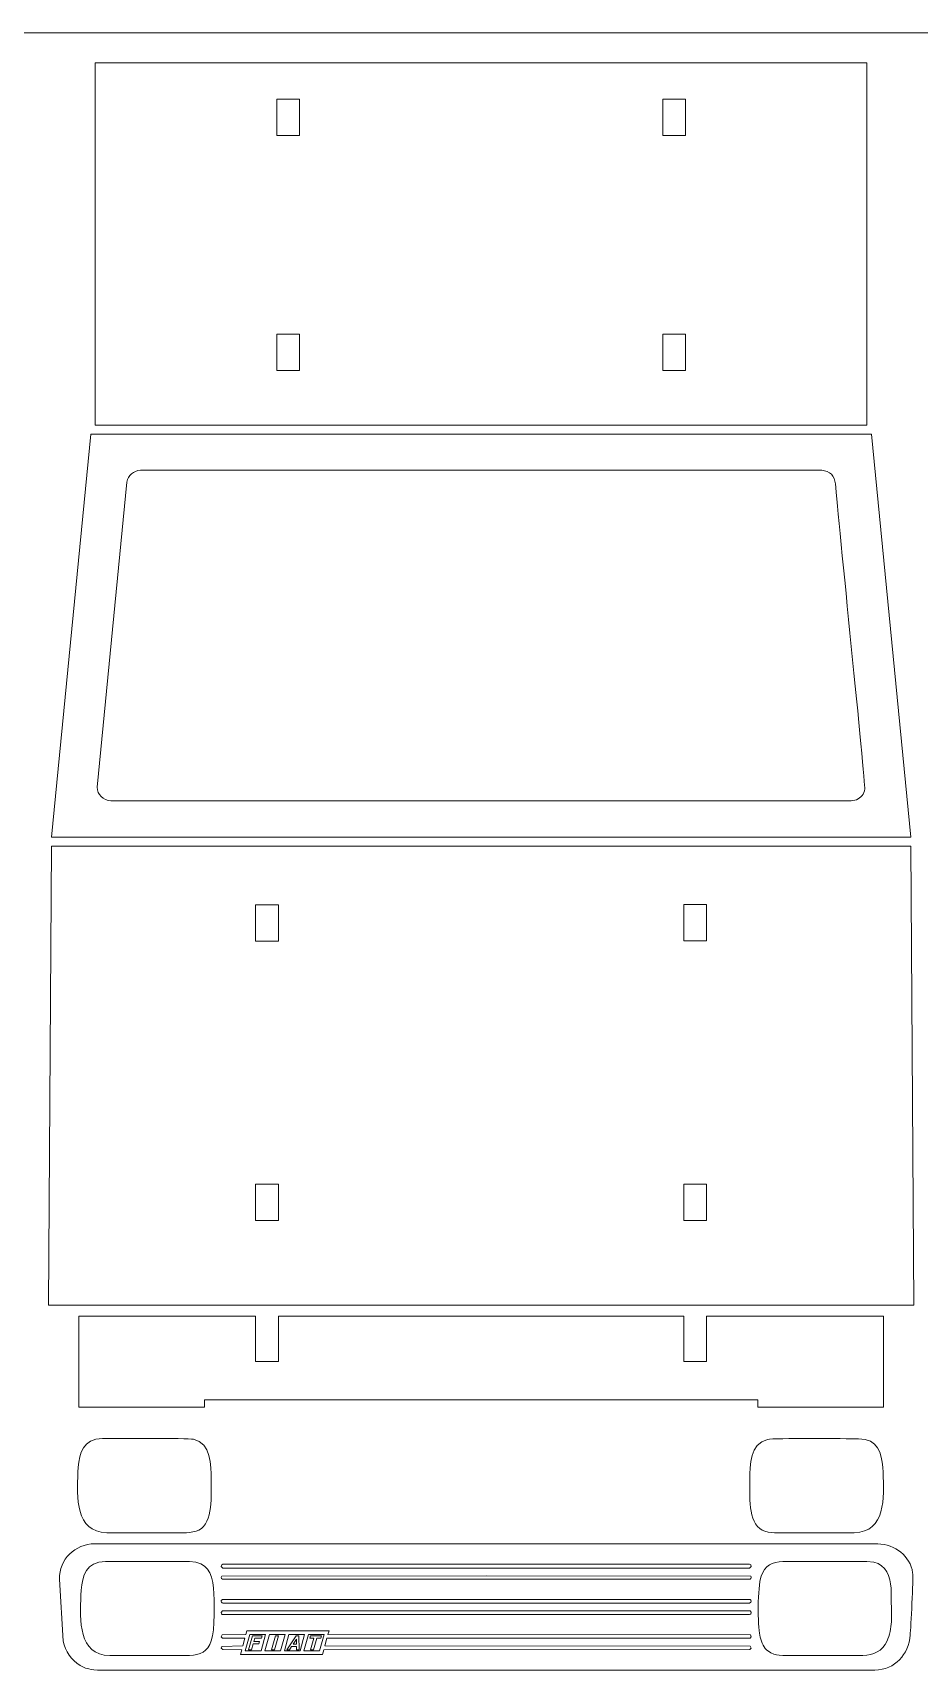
# Model space of a CAD drawing. Header units: centimetres. Extents: x 23.4 to 81.4, y 23.1 to 61.1.
# Drawn here: x 52.49 to 62.45, y 42.71 to 61.09 of the extents above; entities that cross this region are included whole.
import ezdxf

# ---------------------------------------------------------------- set-up
doc = ezdxf.new("R2010")
doc.units = ezdxf.units.CM
doc.header["$MEASUREMENT"] = 0
doc.layers.add('Camada 1', color=7, linetype='Continuous')

msp = doc.modelspace()

# ---------------------------------------------------------------- linework, layer by layer
at = {"layer": 'Camada 1', "color": 175, "lineweight": 20}
msp.add_open_spline([(23.37193, 61.09444), (23.37193, 61.09444), (81.37193, 61.09444), (81.37193, 61.09444)], degree=3, dxfattribs=at)
at = {"layer": 'Camada 1', "color": 114, "lineweight": 9}
for points, knots in [([(53.19332, 56.68896), (56.08277, 56.68896), (58.97222, 56.68896), (61.86167, 56.68896), (61.86167, 56.68896), (61.86167, 58.04475), (61.86167, 59.40052), (61.86167, 60.7563), (61.86167, 60.7563), (58.97222, 60.7563), (56.08277, 60.7563), (53.19332, 60.7563), (53.19332, 60.7563), (53.19332, 59.40052), (53.19332, 58.04475), (53.19332, 56.68896)], [0, 0, 0, 0, 0.2, 0.2, 0.2, 0.2, 0.4, 0.4, 0.4, 0.4, 0.6, 0.6, 0.6, 0.6, 1, 1, 1, 1]), ([(53.14301, 56.58882), (53.14301, 56.58882), (52.70181, 52.06239), (52.70181, 52.06239), (52.70181, 52.06239), (52.70181, 52.06239), (62.35377, 52.06239), (62.35377, 52.06239), (62.35377, 52.06239), (62.35377, 52.06239), (61.91256, 56.58882), (61.91256, 56.58882), (61.91256, 56.58882), (61.91256, 56.58882), (53.14301, 56.58882), (53.14301, 56.58882)], [0, 0, 0, 0, 0.2, 0.2, 0.2, 0.2, 0.4, 0.4, 0.4, 0.4, 0.6, 0.6, 0.6, 0.6, 1, 1, 1, 1]), ([(61.74426, 52.48136), (61.74426, 52.48136), (61.68544, 52.46966), (61.68544, 52.46966), (61.68544, 52.46966), (61.68544, 52.46966), (53.37014, 52.46966), (53.37014, 52.46966), (53.37014, 52.46966), (53.27825, 52.47568), (53.21511, 52.54135), (53.21642, 52.62338), (53.21642, 52.62338), (53.21642, 52.62338), (53.54957, 56.0479), (53.54957, 56.0479), (53.54957, 56.0479), (53.56292, 56.12872), (53.62023, 56.17619), (53.70198, 56.18154), (53.70198, 56.18154), (53.70198, 56.18154), (61.35359, 56.18154), (61.35359, 56.18154), (61.35359, 56.18154), (61.4458, 56.17551), (61.49982, 56.11984), (61.50731, 56.02783), (61.50731, 56.02783), (61.53637, 55.67069), (61.84517, 52.65895), (61.83784, 52.60332), (61.83784, 52.60332), (61.83015, 52.54496), (61.79529, 52.50652), (61.74426, 52.48136)], [0, 0, 0, 0, 0.1, 0.1, 0.1, 0.1, 0.2, 0.2, 0.2, 0.2, 0.3, 0.3, 0.3, 0.3, 0.4, 0.4, 0.4, 0.4, 0.5, 0.5, 0.5, 0.5, 0.6, 0.6, 0.6, 0.6, 0.7, 0.7, 0.7, 0.7, 0.8, 0.8, 0.8, 0.8, 1, 1, 1, 1]), ([(62.38806, 46.80703), (62.38806, 46.80703), (52.66755, 46.80642), (52.66755, 46.80642), (52.66755, 46.80642), (52.66755, 46.80642), (52.70182, 51.96177), (52.70182, 51.96177), (52.70182, 51.96177), (52.70182, 51.96177), (62.35379, 51.96239), (62.35379, 51.96239), (62.35379, 51.96239), (62.35379, 51.96239), (62.38806, 46.80703), (62.38806, 46.80703)], [0, 0, 0, 0, 0.2, 0.2, 0.2, 0.2, 0.4, 0.4, 0.4, 0.4, 0.6, 0.6, 0.6, 0.6, 1, 1, 1, 1]), ([(60.06044, 46.68411), (60.06044, 46.68411), (60.06044, 46.17412), (60.06044, 46.17412), (60.06044, 46.17412), (60.06044, 46.17412), (59.80544, 46.17412), (59.80544, 46.17412), (59.80544, 46.17412), (59.80544, 46.17412), (59.80544, 46.68411), (59.80544, 46.68411), (59.80544, 46.68411), (59.80544, 46.68411), (55.25013, 46.68411), (55.25013, 46.68411), (55.25013, 46.68411), (55.25013, 46.68411), (55.25013, 46.17412), (55.25013, 46.17412), (55.25013, 46.17412), (55.25013, 46.17412), (54.99513, 46.17412), (54.99513, 46.17412), (54.99513, 46.17412), (54.99513, 46.17412), (54.99513, 46.68411), (54.99513, 46.68411), (54.99513, 46.68411), (54.99513, 46.68411), (53.00819, 46.68411), (53.00819, 46.68411), (53.00819, 46.68411), (53.00819, 46.68411), (53.00819, 45.66412), (53.00819, 45.66412), (53.00819, 45.66412), (53.80247, 45.66412), (53.62481, 45.66412), (54.41909, 45.66412), (54.41909, 45.66412), (54.41909, 45.66412), (54.41909, 45.74567), (54.41909, 45.74567), (54.41909, 45.74567), (54.41909, 45.74567), (60.63648, 45.74567), (60.63648, 45.74567), (60.63648, 45.74567), (60.63648, 45.74567), (60.63648, 45.66412), (60.63648, 45.66412), (60.63648, 45.66412), (61.43077, 45.66412), (61.25309, 45.66412), (62.04739, 45.66412), (62.04739, 45.66412), (62.04739, 45.66412), (62.04739, 46.68411), (62.04739, 46.68411), (62.04739, 46.68411), (62.04739, 46.68411), (60.06044, 46.68411), (60.06044, 46.68411)], [0, 0, 0, 0, 0.05882353, 0.05882353, 0.05882353, 0.05882353, 0.11764706, 0.11764706, 0.11764706, 0.11764706, 0.17647059, 0.17647059, 0.17647059, 0.17647059, 0.23529412, 0.23529412, 0.23529412, 0.23529412, 0.29411765, 0.29411765, 0.29411765, 0.29411765, 0.35294118, 0.35294118, 0.35294118, 0.35294118, 0.41176471, 0.41176471, 0.41176471, 0.41176471, 0.47058824, 0.47058824, 0.47058824, 0.47058824, 0.52941176, 0.52941176, 0.52941176, 0.52941176, 0.58823529, 0.58823529, 0.58823529, 0.58823529, 0.64705882, 0.64705882, 0.64705882, 0.64705882, 0.70588235, 0.70588235, 0.70588235, 0.70588235, 0.76470588, 0.76470588, 0.76470588, 0.76470588, 0.82352941, 0.82352941, 0.82352941, 0.82352941, 0.88235294, 0.88235294, 0.88235294, 0.88235294, 1, 1, 1, 1]), ([(53.27575, 45.30901), (53.41151, 45.30901), (54.22677, 45.31694), (54.29595, 45.30158), (54.29595, 45.30158), (54.49677, 45.25696), (54.49408, 45.01193), (54.49518, 44.84933), (54.49518, 44.84933), (54.49632, 44.68091), (54.52035, 44.36823), (54.35662, 44.28223), (54.35662, 44.28223), (54.31938, 44.26267), (54.26146, 44.25538), (54.21992, 44.25335), (54.21992, 44.25335), (54.21992, 44.25335), (53.32252, 44.25335), (53.32252, 44.25335), (53.32252, 44.25335), (52.9685, 44.2618), (52.98821, 44.64782), (52.99894, 44.93169), (52.99894, 44.93169), (53.00454, 45.07997), (53.02657, 45.26327), (53.19961, 45.30158), (53.19961, 45.30158), (53.19961, 45.30158), (53.27575, 45.30901), (53.27575, 45.30901)], [0, 0, 0, 0, 0.11111111, 0.11111111, 0.11111111, 0.11111111, 0.22222222, 0.22222222, 0.22222222, 0.22222222, 0.33333333, 0.33333333, 0.33333333, 0.33333333, 0.44444444, 0.44444444, 0.44444444, 0.44444444, 0.55555556, 0.55555556, 0.55555556, 0.55555556, 0.66666667, 0.66666667, 0.66666667, 0.66666667, 0.77777778, 0.77777778, 0.77777778, 0.77777778, 1, 1, 1, 1]), ([(61.76611, 45.30798), (61.63035, 45.30798), (60.81509, 45.31591), (60.74591, 45.30055), (60.74591, 45.30055), (60.54509, 45.25593), (60.54778, 45.0109), (60.54668, 44.8483), (60.54668, 44.8483), (60.54554, 44.67988), (60.52151, 44.3672), (60.68524, 44.2812), (60.68524, 44.2812), (60.72248, 44.26164), (60.7804, 44.25435), (60.82194, 44.25232), (60.82194, 44.25232), (60.82194, 44.25232), (61.71934, 44.25232), (61.71934, 44.25232), (61.71934, 44.25232), (62.07336, 44.26077), (62.05365, 44.64679), (62.04292, 44.93066), (62.04292, 44.93066), (62.03732, 45.07894), (62.01529, 45.26224), (61.84225, 45.30055), (61.84225, 45.30055), (61.84225, 45.30055), (61.76611, 45.30798), (61.76611, 45.30798)], [0, 0, 0, 0, 0.11111111, 0.11111111, 0.11111111, 0.11111111, 0.22222222, 0.22222222, 0.22222222, 0.22222222, 0.33333333, 0.33333333, 0.33333333, 0.33333333, 0.44444444, 0.44444444, 0.44444444, 0.44444444, 0.55555556, 0.55555556, 0.55555556, 0.55555556, 0.66666667, 0.66666667, 0.66666667, 0.66666667, 0.77777778, 0.77777778, 0.77777778, 0.77777778, 1, 1, 1, 1]), ([(53.08282, 42.73352), (53.14157, 42.71706), (53.15473, 42.71153), (53.21949, 42.70859), (53.21949, 42.70859), (53.21949, 42.70859), (61.95102, 42.70859), (61.95102, 42.70859), (61.95102, 42.70859), (62.18117, 42.71904), (62.32722, 42.88065), (62.3474, 43.10498), (62.3474, 43.10498), (62.35422, 43.18073), (62.38386, 43.74498), (62.37505, 43.80353), (62.37505, 43.80353), (62.34685, 43.99098), (62.17997, 44.1201), (61.98223, 44.12898), (61.98223, 44.12898), (61.98223, 44.12898), (53.18828, 44.12898), (53.18828, 44.12898), (53.18828, 44.12898), (52.96756, 44.12403), (52.78548, 43.95516), (52.79189, 43.7326), (52.79189, 43.7326), (52.79189, 43.7326), (52.83237, 43.03403), (52.83237, 43.03403), (52.83237, 43.03403), (52.8554, 42.92615), (52.92722, 42.81991), (53.02227, 42.76297), (53.02227, 42.76297), (53.02227, 42.76297), (53.08282, 42.73352), (53.08282, 42.73352)], [0, 0, 0, 0, 0.09090909, 0.09090909, 0.09090909, 0.09090909, 0.18181818, 0.18181818, 0.18181818, 0.18181818, 0.27272727, 0.27272727, 0.27272727, 0.27272727, 0.36363636, 0.36363636, 0.36363636, 0.36363636, 0.45454545, 0.45454545, 0.45454545, 0.45454545, 0.54545455, 0.54545455, 0.54545455, 0.54545455, 0.63636364, 0.63636364, 0.63636364, 0.63636364, 0.72727273, 0.72727273, 0.72727273, 0.72727273, 0.81818182, 0.81818182, 0.81818182, 0.81818182, 1, 1, 1, 1]), ([(60.7807, 42.90264), (60.84026, 42.88159), (60.84722, 42.87719), (60.9174, 42.87376), (60.9174, 42.87376), (60.9174, 42.87376), (61.81479, 42.87376), (61.81479, 42.87376), (61.81479, 42.87376), (61.93841, 42.87966), (62.0308, 42.92036), (62.08737, 43.03771), (62.08737, 43.03771), (62.11427, 43.09351), (62.13302, 43.18931), (62.13677, 43.25109), (62.13677, 43.25109), (62.13677, 43.25109), (62.13364, 43.62972), (62.13364, 43.62972), (62.13364, 43.62972), (62.12071, 43.75923), (62.08087, 43.89029), (61.9377, 43.92199), (61.9377, 43.92199), (61.9377, 43.92199), (61.86158, 43.92943), (61.86158, 43.92943), (61.86158, 43.92943), (61.86158, 43.92943), (60.9174, 43.92943), (60.9174, 43.92943), (60.9174, 43.92943), (60.79767, 43.92359), (60.71588, 43.88643), (60.67369, 43.76548), (60.67369, 43.76548), (60.62868, 43.63644), (60.63619, 43.21103), (60.65732, 43.10191), (60.65732, 43.10191), (60.66787, 43.04742), (60.69331, 42.97594), (60.73367, 42.93676), (60.73367, 42.93676), (60.73367, 42.93676), (60.7807, 42.90264), (60.7807, 42.90264)], [0, 0, 0, 0, 0.07692308, 0.07692308, 0.07692308, 0.07692308, 0.15384615, 0.15384615, 0.15384615, 0.15384615, 0.23076923, 0.23076923, 0.23076923, 0.23076923, 0.30769231, 0.30769231, 0.30769231, 0.30769231, 0.38461538, 0.38461538, 0.38461538, 0.38461538, 0.46153846, 0.46153846, 0.46153846, 0.46153846, 0.53846154, 0.53846154, 0.53846154, 0.53846154, 0.61538462, 0.61538462, 0.61538462, 0.61538462, 0.69230769, 0.69230769, 0.69230769, 0.69230769, 0.76923077, 0.76923077, 0.76923077, 0.76923077, 0.84615385, 0.84615385, 0.84615385, 0.84615385, 1, 1, 1, 1])]:
    msp.add_open_spline(points, degree=3, knots=knots, dxfattribs=at)
at = {"layer": 'Camada 1', "lineweight": 9}
for points, knots in [([(55.23293, 60.34767), (55.31792, 60.34767), (55.40291, 60.34767), (55.48789, 60.34767), (55.48789, 60.34767), (55.48789, 60.21169), (55.48789, 60.07571), (55.48789, 59.93974), (55.48789, 59.93974), (55.40291, 59.93974), (55.31792, 59.93974), (55.23293, 59.93974), (55.23293, 59.93974), (55.23293, 60.07571), (55.23293, 60.21169), (55.23293, 60.34767)], [0, 0, 0, 0, 0.2, 0.2, 0.2, 0.2, 0.4, 0.4, 0.4, 0.4, 0.6, 0.6, 0.6, 0.6, 1, 1, 1, 1]), ([(59.82207, 59.93974), (59.82207, 60.07571), (59.82207, 60.21169), (59.82207, 60.34767), (59.82207, 60.34767), (59.73708, 60.34767), (59.65209, 60.34767), (59.5671, 60.34767), (59.5671, 60.34767), (59.5671, 60.21169), (59.5671, 60.07571), (59.5671, 59.93974), (59.5671, 59.93974), (59.65209, 59.93974), (59.73708, 59.93974), (59.82207, 59.93974)], [0, 0, 0, 0, 0.2, 0.2, 0.2, 0.2, 0.4, 0.4, 0.4, 0.4, 0.6, 0.6, 0.6, 0.6, 1, 1, 1, 1]), ([(55.23293, 57.70881), (55.23293, 57.57283), (55.23293, 57.43685), (55.23293, 57.30087), (55.23293, 57.30087), (55.31792, 57.30087), (55.40291, 57.30087), (55.48789, 57.30087), (55.48789, 57.30087), (55.48789, 57.43685), (55.48789, 57.57283), (55.48789, 57.70881), (55.48789, 57.70881), (55.40291, 57.70881), (55.31792, 57.70881), (55.23293, 57.70881)], [0, 0, 0, 0, 0.2, 0.2, 0.2, 0.2, 0.4, 0.4, 0.4, 0.4, 0.6, 0.6, 0.6, 0.6, 1, 1, 1, 1]), ([(59.82207, 57.30087), (59.73708, 57.30087), (59.65209, 57.30087), (59.5671, 57.30087), (59.5671, 57.30087), (59.5671, 57.43685), (59.5671, 57.57283), (59.5671, 57.70881), (59.5671, 57.70881), (59.65209, 57.70881), (59.73708, 57.70881), (59.82207, 57.70881), (59.82207, 57.70881), (59.82207, 57.57283), (59.82207, 57.43685), (59.82207, 57.30087)], [0, 0, 0, 0, 0.2, 0.2, 0.2, 0.2, 0.4, 0.4, 0.4, 0.4, 0.6, 0.6, 0.6, 0.6, 1, 1, 1, 1]), ([(55.25018, 50.896), (55.25018, 50.896), (55.25018, 51.304), (55.25018, 51.304), (55.25018, 51.304), (55.25018, 51.304), (54.99518, 51.30399), (54.99518, 51.30399), (54.99518, 51.30399), (54.99518, 51.30399), (54.99518, 50.896), (54.99518, 50.896), (54.99518, 50.896), (54.99518, 50.896), (55.25018, 50.896), (55.25018, 50.896)], [0, 0, 0, 0, 0.2, 0.2, 0.2, 0.2, 0.4, 0.4, 0.4, 0.4, 0.6, 0.6, 0.6, 0.6, 1, 1, 1, 1]), ([(60.06043, 51.3046), (60.06043, 51.3046), (59.80543, 51.30461), (59.80543, 51.30461), (59.80543, 51.30461), (59.80543, 51.30461), (59.80543, 50.89662), (59.80543, 50.89662), (59.80543, 50.89662), (59.80543, 50.89662), (60.06043, 50.89662), (60.06043, 50.89662), (60.06043, 50.89662), (60.06043, 50.89662), (60.06043, 51.3046), (60.06043, 51.3046)], [0, 0, 0, 0, 0.2, 0.2, 0.2, 0.2, 0.4, 0.4, 0.4, 0.4, 0.6, 0.6, 0.6, 0.6, 1, 1, 1, 1]), ([(54.99518, 47.75903), (54.99518, 47.75903), (55.25017, 47.75903), (55.25017, 47.75903), (55.25017, 47.75903), (55.25017, 47.75903), (55.25017, 48.16702), (55.25017, 48.16702), (55.25017, 48.16702), (55.25017, 48.16702), (54.99518, 48.16702), (54.99518, 48.16702), (54.99518, 48.16702), (54.99518, 48.16702), (54.99518, 47.75903), (54.99518, 47.75903)], [0, 0, 0, 0, 0.2, 0.2, 0.2, 0.2, 0.4, 0.4, 0.4, 0.4, 0.6, 0.6, 0.6, 0.6, 1, 1, 1, 1]), ([(60.0604, 47.75965), (60.0604, 47.75965), (59.80541, 47.75965), (59.80541, 47.75965), (59.80541, 47.75965), (59.80541, 47.75965), (59.80541, 48.16764), (59.80541, 48.16764), (59.80541, 48.16764), (59.80541, 48.16764), (60.06041, 48.16763), (60.06041, 48.16763), (60.06041, 48.16763), (60.06041, 48.16763), (60.0604, 47.75965), (60.0604, 47.75965)], [0, 0, 0, 0, 0.2, 0.2, 0.2, 0.2, 0.4, 0.4, 0.4, 0.4, 0.6, 0.6, 0.6, 0.6, 1, 1, 1, 1]), ([(54.52277, 43.62971), (54.53071, 43.49249), (54.54069, 43.16348), (54.49682, 43.03772), (54.49682, 43.03772), (54.45463, 42.91678), (54.37282, 42.8796), (54.25311, 42.87376), (54.25311, 42.87376), (54.25311, 42.87376), (53.35571, 42.87376), (53.35571, 42.87376), (53.35571, 42.87376), (53.0017, 42.88221), (53.02139, 43.26826), (53.03213, 43.5521), (53.03213, 43.5521), (53.03774, 43.70039), (53.05975, 43.88367), (53.2328, 43.92199), (53.2328, 43.92199), (53.2328, 43.92199), (53.30894, 43.92943), (53.30894, 43.92943), (53.30894, 43.92943), (53.30894, 43.92943), (54.25311, 43.92943), (54.25311, 43.92943), (54.25311, 43.92943), (54.45804, 43.91943), (54.49833, 43.81228), (54.52277, 43.62971)], [0, 0, 0, 0, 0.11111111, 0.11111111, 0.11111111, 0.11111111, 0.22222222, 0.22222222, 0.22222222, 0.22222222, 0.33333333, 0.33333333, 0.33333333, 0.33333333, 0.44444444, 0.44444444, 0.44444444, 0.44444444, 0.55555556, 0.55555556, 0.55555556, 0.55555556, 0.66666667, 0.66666667, 0.66666667, 0.66666667, 0.77777778, 0.77777778, 0.77777778, 0.77777778, 1, 1, 1, 1])]:
    msp.add_open_spline(points, degree=3, knots=knots, dxfattribs=at)
at = {"layer": 'Camada 1', "color": 140, "lineweight": 9}
for points, knots in [([(60.54935, 43.7298), (60.54935, 43.7298), (54.62116, 43.7298), (54.62116, 43.7298), (54.62116, 43.7298), (54.59913, 43.73783), (54.61263, 43.76007), (54.61502, 43.7652), (54.61502, 43.7652), (54.61502, 43.7652), (57.58526, 43.7701), (57.58526, 43.7701), (57.58526, 43.7701), (57.58526, 43.7701), (60.5555, 43.7652), (60.5555, 43.7652), (60.5555, 43.7652), (60.56485, 43.74513), (60.56674, 43.74441), (60.54935, 43.7298)], [0, 0, 0, 0, 0.16666667, 0.16666667, 0.16666667, 0.16666667, 0.33333333, 0.33333333, 0.33333333, 0.33333333, 0.5, 0.5, 0.5, 0.5, 0.66666667, 0.66666667, 0.66666667, 0.66666667, 1, 1, 1, 1]), ([(54.62841, 43.89822), (54.62841, 43.89822), (60.5421, 43.89822), (60.5421, 43.89822), (60.5421, 43.89822), (60.5421, 43.89822), (60.5555, 43.89331), (60.5555, 43.89331), (60.5555, 43.89331), (60.5555, 43.89331), (60.56258, 43.87368), (60.56258, 43.87368), (60.56258, 43.87368), (60.56258, 43.87368), (60.5421, 43.8566), (60.5421, 43.8566), (60.5421, 43.8566), (60.5421, 43.8566), (54.62841, 43.8566), (54.62841, 43.8566), (54.62841, 43.8566), (54.62841, 43.8566), (54.60793, 43.87368), (54.60793, 43.87368), (54.60793, 43.87368), (54.60793, 43.87368), (54.61502, 43.89331), (54.61502, 43.89331), (54.61502, 43.89331), (54.61502, 43.89331), (54.62841, 43.89822), (54.62841, 43.89822)], [0, 0, 0, 0, 0.11111111, 0.11111111, 0.11111111, 0.11111111, 0.22222222, 0.22222222, 0.22222222, 0.22222222, 0.33333333, 0.33333333, 0.33333333, 0.33333333, 0.44444444, 0.44444444, 0.44444444, 0.44444444, 0.55555556, 0.55555556, 0.55555556, 0.55555556, 0.66666667, 0.66666667, 0.66666667, 0.66666667, 0.77777778, 0.77777778, 0.77777778, 0.77777778, 1, 1, 1, 1]), ([(60.5421, 43.46205), (60.5421, 43.46205), (54.62841, 43.46205), (54.62841, 43.46205), (54.62841, 43.46205), (54.611, 43.46436), (54.60553, 43.48287), (54.60891, 43.49011), (54.60891, 43.49011), (54.60891, 43.49011), (54.62116, 43.50236), (54.62116, 43.50236), (54.62116, 43.50236), (54.62116, 43.50236), (60.54935, 43.50236), (60.54935, 43.50236), (60.54935, 43.50236), (60.56076, 43.49764), (60.5743, 43.47077), (60.5421, 43.46205)], [0, 0, 0, 0, 0.16666667, 0.16666667, 0.16666667, 0.16666667, 0.33333333, 0.33333333, 0.33333333, 0.33333333, 0.5, 0.5, 0.5, 0.5, 0.66666667, 0.66666667, 0.66666667, 0.66666667, 1, 1, 1, 1]), ([(60.5421, 43.33394), (60.5421, 43.33394), (54.62841, 43.33394), (54.62841, 43.33394), (54.62841, 43.33394), (54.62109, 43.33458), (54.59155, 43.34462), (54.62116, 43.37425), (54.62116, 43.37425), (54.62116, 43.37425), (60.54935, 43.37425), (60.54935, 43.37425), (60.54935, 43.37425), (60.54935, 43.37425), (60.56161, 43.36199), (60.56161, 43.36199), (60.56161, 43.36199), (60.56161, 43.34141), (60.56148, 43.34101), (60.5421, 43.33394)], [0, 0, 0, 0, 0.16666667, 0.16666667, 0.16666667, 0.16666667, 0.33333333, 0.33333333, 0.33333333, 0.33333333, 0.5, 0.5, 0.5, 0.5, 0.66666667, 0.66666667, 0.66666667, 0.66666667, 1, 1, 1, 1]), ([(60.54584, 42.93972), (60.54584, 42.93972), (60.56258, 42.95645), (60.56258, 42.95645), (60.56258, 42.95645), (60.56258, 42.95645), (60.54935, 42.97969), (60.54935, 42.97969), (60.54935, 42.97969), (60.54935, 42.97969), (55.77227, 42.98099), (55.77227, 42.98099), (55.77227, 42.98099), (55.77227, 42.98099), (55.7962, 43.06749), (55.7962, 43.06749), (55.7962, 43.06749), (55.7962, 43.06749), (60.54935, 43.0688), (60.54935, 43.0688), (60.54935, 43.0688), (60.54935, 43.0688), (60.56258, 43.08457), (60.56258, 43.08457), (60.56258, 43.08457), (60.56258, 43.08457), (60.55259, 43.10626), (60.55259, 43.10626), (60.55259, 43.10626), (60.55259, 43.10626), (55.80771, 43.10911), (55.80771, 43.10911), (55.80771, 43.10911), (55.80771, 43.10911), (55.81922, 43.15071), (55.81922, 43.15071), (55.81922, 43.15071), (55.81922, 43.15071), (54.89793, 43.15071), (54.89793, 43.15071), (54.89793, 43.15071), (54.89793, 43.15071), (54.88643, 43.10911), (54.88643, 43.10911), (54.88643, 43.10911), (54.88643, 43.10911), (54.61792, 43.10626), (54.61792, 43.10626), (54.61792, 43.10626), (54.61792, 43.10626), (54.60793, 43.08457), (54.60793, 43.08457), (54.60793, 43.08457), (54.60793, 43.08457), (54.62116, 43.0688), (54.62116, 43.0688), (54.62116, 43.0688), (54.62116, 43.0688), (54.87491, 43.06749), (54.87491, 43.06749), (54.87491, 43.06749), (54.87491, 43.06749), (54.85098, 42.98099), (54.85098, 42.98099), (54.85098, 42.98099), (54.85098, 42.98099), (54.61502, 42.97609), (54.61502, 42.97609), (54.61502, 42.97609), (54.61502, 42.97609), (54.60793, 42.95645), (54.60793, 42.95645), (54.60793, 42.95645), (54.60793, 42.95645), (54.62468, 42.93972), (54.62468, 42.93972), (54.62468, 42.93972), (54.62468, 42.93972), (54.83947, 42.93938), (54.83947, 42.93938), (54.83947, 42.93938), (54.83947, 42.93938), (54.82431, 42.8846), (54.82431, 42.8846), (54.82431, 42.8846), (54.82431, 42.8846), (55.7456, 42.8846), (55.7456, 42.8846), (55.7456, 42.8846), (55.7456, 42.8846), (55.76075, 42.93938), (55.76075, 42.93938), (55.76075, 42.93938), (55.76075, 42.93938), (60.54584, 42.93972), (60.54584, 42.93972)], [0, 0, 0, 0, 0.04, 0.04, 0.04, 0.04, 0.08, 0.08, 0.08, 0.08, 0.12, 0.12, 0.12, 0.12, 0.16, 0.16, 0.16, 0.16, 0.2, 0.2, 0.2, 0.2, 0.24, 0.24, 0.24, 0.24, 0.28, 0.28, 0.28, 0.28, 0.32, 0.32, 0.32, 0.32, 0.36, 0.36, 0.36, 0.36, 0.4, 0.4, 0.4, 0.4, 0.44, 0.44, 0.44, 0.44, 0.48, 0.48, 0.48, 0.48, 0.52, 0.52, 0.52, 0.52, 0.56, 0.56, 0.56, 0.56, 0.6, 0.6, 0.6, 0.6, 0.64, 0.64, 0.64, 0.64, 0.68, 0.68, 0.68, 0.68, 0.72, 0.72, 0.72, 0.72, 0.76, 0.76, 0.76, 0.76, 0.8, 0.8, 0.8, 0.8, 0.84, 0.84, 0.84, 0.84, 0.88, 0.88, 0.88, 0.88, 0.92, 0.92, 0.92, 0.92, 1, 1, 1, 1]), ([(54.879, 42.92622), (54.879, 42.92622), (55.05535, 42.92622), (55.05535, 42.92622), (55.05535, 42.92622), (55.05535, 42.92622), (55.10594, 43.1091), (55.10594, 43.1091), (55.10594, 43.1091), (55.10594, 43.1091), (54.9296, 43.1091), (54.9296, 43.1091), (54.9296, 43.1091), (54.9296, 43.1091), (54.879, 42.92622), (54.879, 42.92622)], [0, 0, 0, 0, 0.2, 0.2, 0.2, 0.2, 0.4, 0.4, 0.4, 0.4, 0.6, 0.6, 0.6, 0.6, 1, 1, 1, 1]), ([(55.06866, 43.09568), (55.06866, 43.09568), (55.06103, 43.06931), (55.06103, 43.06931), (55.06103, 43.06931), (55.06103, 43.06931), (54.98541, 43.06931), (54.98541, 43.06931), (54.98541, 43.06931), (54.98541, 43.06931), (54.97469, 43.03226), (54.97469, 43.03226), (54.97469, 43.03226), (54.97469, 43.03226), (55.04007, 43.03226), (55.04007, 43.03226), (55.04007, 43.03226), (55.04007, 43.03226), (55.03243, 43.00589), (55.03243, 43.00589), (55.03243, 43.00589), (55.03243, 43.00589), (54.96706, 43.00589), (54.96706, 43.00589), (54.96706, 43.00589), (54.96706, 43.00589), (54.94788, 42.93963), (54.94788, 42.93963), (54.94788, 42.93963), (54.94788, 42.93963), (54.91628, 42.93963), (54.91628, 42.93963), (54.91628, 42.93963), (54.91628, 42.93963), (54.96144, 43.09568), (54.96144, 43.09568), (54.96144, 43.09568), (54.96144, 43.09568), (55.06866, 43.09568), (55.06866, 43.09568)], [0, 0, 0, 0, 0.09090909, 0.09090909, 0.09090909, 0.09090909, 0.18181818, 0.18181818, 0.18181818, 0.18181818, 0.27272727, 0.27272727, 0.27272727, 0.27272727, 0.36363636, 0.36363636, 0.36363636, 0.36363636, 0.45454545, 0.45454545, 0.45454545, 0.45454545, 0.54545455, 0.54545455, 0.54545455, 0.54545455, 0.63636364, 0.63636364, 0.63636364, 0.63636364, 0.72727273, 0.72727273, 0.72727273, 0.72727273, 0.81818182, 0.81818182, 0.81818182, 0.81818182, 1, 1, 1, 1]), ([(55.09854, 42.92622), (55.09854, 42.92622), (55.27488, 42.92622), (55.27488, 42.92622), (55.27488, 42.92622), (55.27488, 42.92622), (55.32548, 43.1091), (55.32548, 43.1091), (55.32548, 43.1091), (55.32548, 43.1091), (55.14913, 43.1091), (55.14913, 43.1091), (55.14913, 43.1091), (55.14913, 43.1091), (55.09854, 42.92622), (55.09854, 42.92622)], [0, 0, 0, 0, 0.2, 0.2, 0.2, 0.2, 0.4, 0.4, 0.4, 0.4, 0.6, 0.6, 0.6, 0.6, 1, 1, 1, 1]), ([(55.17395, 42.93963), (55.17395, 42.93963), (55.21846, 43.09568), (55.21846, 43.09568), (55.21846, 43.09568), (55.21846, 43.09568), (55.25006, 43.09568), (55.25006, 43.09568), (55.25006, 43.09568), (55.25006, 43.09568), (55.20557, 42.93963), (55.20557, 42.93963), (55.20557, 42.93963), (55.20557, 42.93963), (55.17395, 42.93963), (55.17395, 42.93963)], [0, 0, 0, 0, 0.2, 0.2, 0.2, 0.2, 0.4, 0.4, 0.4, 0.4, 0.6, 0.6, 0.6, 0.6, 1, 1, 1, 1]), ([(55.31807, 42.92622), (55.31807, 42.92622), (55.49441, 42.92622), (55.49441, 42.92622), (55.49441, 42.92622), (55.49441, 42.92622), (55.545, 43.1091), (55.545, 43.1091), (55.545, 43.1091), (55.545, 43.1091), (55.36866, 43.1091), (55.36866, 43.1091), (55.36866, 43.1091), (55.36866, 43.1091), (55.31807, 42.92622), (55.31807, 42.92622)], [0, 0, 0, 0, 0.2, 0.2, 0.2, 0.2, 0.4, 0.4, 0.4, 0.4, 0.6, 0.6, 0.6, 0.6, 1, 1, 1, 1]), ([(55.45009, 43.09542), (55.45009, 43.09542), (55.47976, 43.09542), (55.47976, 43.09542), (55.47976, 43.09542), (55.47976, 43.09542), (55.48368, 42.93937), (55.48368, 42.93937), (55.48368, 42.93937), (55.48368, 42.93937), (55.45342, 42.93937), (55.45342, 42.93937), (55.45342, 42.93937), (55.45342, 42.93937), (55.4532, 42.97489), (55.4532, 42.97489), (55.4532, 42.97489), (55.4532, 42.97489), (55.39757, 42.97489), (55.39757, 42.97489), (55.39757, 42.97489), (55.39757, 42.97489), (55.37428, 42.93937), (55.37428, 42.93937), (55.37428, 42.93937), (55.37428, 42.93937), (55.34456, 42.93937), (55.34456, 42.93937), (55.34456, 42.93937), (55.34456, 42.93937), (55.45009, 43.09542), (55.45009, 43.09542)], [0, 0, 0, 0, 0.11111111, 0.11111111, 0.11111111, 0.11111111, 0.22222222, 0.22222222, 0.22222222, 0.22222222, 0.33333333, 0.33333333, 0.33333333, 0.33333333, 0.44444444, 0.44444444, 0.44444444, 0.44444444, 0.55555556, 0.55555556, 0.55555556, 0.55555556, 0.66666667, 0.66666667, 0.66666667, 0.66666667, 0.77777778, 0.77777778, 0.77777778, 0.77777778, 1, 1, 1, 1]), ([(55.45281, 43.00126), (55.45281, 43.00126), (55.45266, 43.05901), (55.45266, 43.05901), (55.45266, 43.05901), (55.45266, 43.05901), (55.41482, 43.00126), (55.41482, 43.00126), (55.41482, 43.00126), (55.41482, 43.00126), (55.45281, 43.00126), (55.45281, 43.00126)], [0, 0, 0, 0, 0.25, 0.25, 0.25, 0.25, 0.5, 0.5, 0.5, 0.5, 1, 1, 1, 1]), ([(55.76453, 43.1091), (55.76453, 43.1091), (55.58818, 43.1091), (55.58818, 43.1091), (55.58818, 43.1091), (55.58818, 43.1091), (55.5376, 42.92622), (55.5376, 42.92622), (55.5376, 42.92622), (55.5376, 42.92622), (55.71393, 42.92622), (55.71393, 42.92622), (55.71393, 42.92622), (55.71393, 42.92622), (55.76453, 43.1091), (55.76453, 43.1091)], [0, 0, 0, 0, 0.2, 0.2, 0.2, 0.2, 0.4, 0.4, 0.4, 0.4, 0.6, 0.6, 0.6, 0.6, 1, 1, 1, 1]), ([(55.68094, 43.06904), (55.68094, 43.06904), (55.6446, 42.93937), (55.6446, 42.93937), (55.6446, 42.93937), (55.6446, 42.93937), (55.613, 42.93937), (55.613, 42.93937), (55.613, 42.93937), (55.613, 42.93937), (55.64934, 43.06904), (55.64934, 43.06904), (55.64934, 43.06904), (55.64934, 43.06904), (55.60313, 43.06904), (55.60313, 43.06904), (55.60313, 43.06904), (55.60313, 43.06904), (55.61053, 43.09542), (55.61053, 43.09542), (55.61053, 43.09542), (55.61053, 43.09542), (55.73429, 43.09542), (55.73429, 43.09542), (55.73429, 43.09542), (55.73429, 43.09542), (55.72692, 43.06904), (55.72692, 43.06904), (55.72692, 43.06904), (55.72692, 43.06904), (55.68094, 43.06904), (55.68094, 43.06904)], [0, 0, 0, 0, 0.11111111, 0.11111111, 0.11111111, 0.11111111, 0.22222222, 0.22222222, 0.22222222, 0.22222222, 0.33333333, 0.33333333, 0.33333333, 0.33333333, 0.44444444, 0.44444444, 0.44444444, 0.44444444, 0.55555556, 0.55555556, 0.55555556, 0.55555556, 0.66666667, 0.66666667, 0.66666667, 0.66666667, 0.77777778, 0.77777778, 0.77777778, 0.77777778, 1, 1, 1, 1])]:
    msp.add_open_spline(points, degree=3, knots=knots, dxfattribs=at)

doc.saveas('drawing.dxf')
